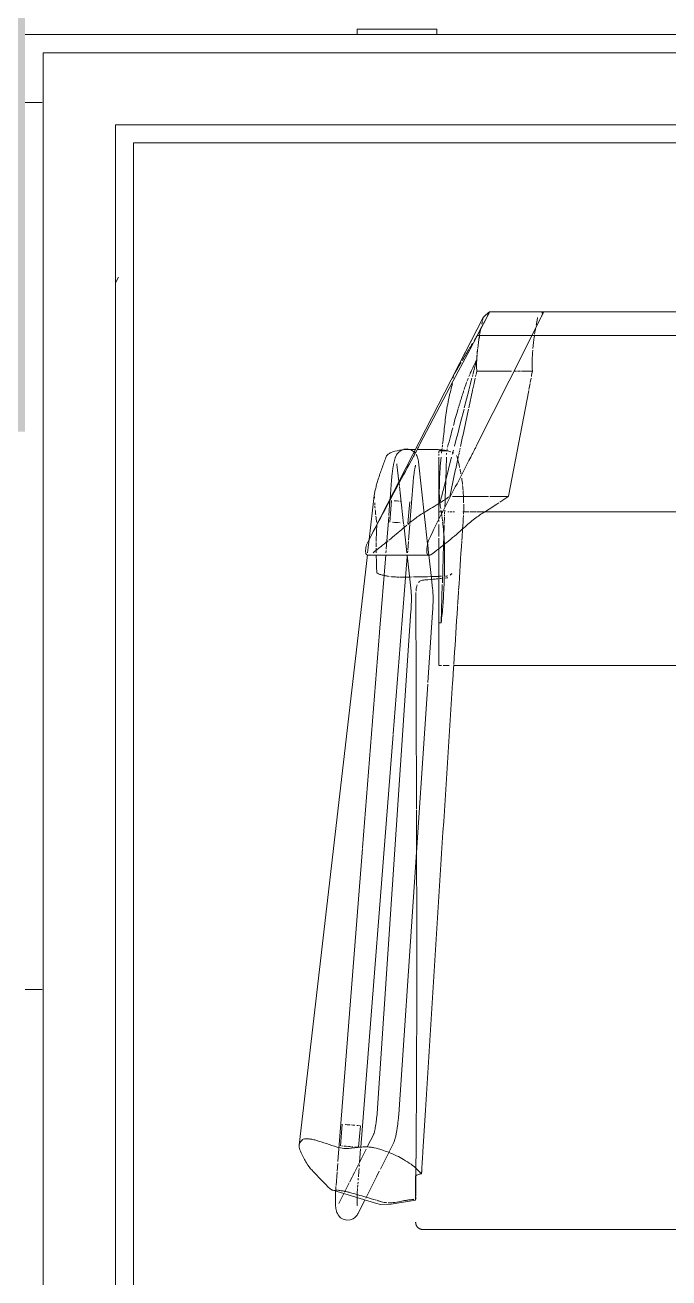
# Model space of a CAD drawing. Header units: inches. Extents: x 1076 to 2563, y 349 to 2134.
# Drawn here: x 2227.89 to 2250.18, y 842.51 to 885.91 of the extents above; entities that cross this region are included whole.
import ezdxf

# ---------------------------------------------------------------- set-up
doc = ezdxf.new("R2010")
doc.units = ezdxf.units.IN
doc.header["$MEASUREMENT"] = 0
for name, color, linetype, lineweight in [('A-WALL', 113, 'Continuous', 13), ('A-WALL-PATT', 111, 'Continuous', 13), ('E-ELEC-FIXT', 91, 'Continuous', 9), ('I-FURN', 30, 'Continuous', 9), ('I-WALL', 2, 'Continuous', 13)]:
    doc.layers.add(name, color=color, linetype=linetype, lineweight=lineweight)
pattern_1 = [(0, (0, 0), (30.72, 7.68), [1.267, -21.773, 1.267, -21.773, -122.88]), (0, (0, 0), (30.72, 7.68), [-46.08, 1.267, -44.813, 1.267, -21.773, -53.76]), (0, (0, 0), (30.72, 7.68), [-115.2, 1.267, -14.093, 1.267, -37.133]), (120, (11.52, 3.84), (-22.011075, 22.7643), [1.267, -21.773, 1.267, -21.773, -122.88]), (120, (11.52, 3.84), (-22.011075, 22.7643), [-46.08, 1.267, -44.813, 1.267, -21.773, -53.76]), (120, (11.52, 3.84), (-22.011075, 22.7643), [-115.2, 1.267, -14.093, 1.267, -37.133]), (240, (15.36, 19.2), (-8.708925, -30.4443), [1.267, -21.773, 1.267, -21.773, -122.88]), (240, (15.36, 19.2), (-8.708925, -30.4443), [-46.08, 1.267, -44.813, 1.267, -21.773, -53.76]), (240, (15.36, 19.2), (-8.708925, -30.4443), [-115.2, 1.267, -14.093, 1.267, -37.133])]

# ---------------------------------------------------------------- blocks, each defined once
blk = doc.blocks.new('HighTower_SelectRecliner - HighTower_SelectRecliner-V58-Level XX  POWER _ SIGNAL')
at = {"layer": 'I-FURN'}
for p, q in [((-12.283, 7.902), (-8.29, 15.686)), ((-8.29, 15.686), (-9.312, 13.691)), ((-8.287, 15.69), (-8.286, 15.69)), ((-8.287, 15.69), (-8.286, 15.69)), ((-8.286, 15.69), (-8.209, 15.766)), ((-8.286, 15.69), (-8.209, 15.766)), ((-8.286, 15.69), (-8.286, 15.69)), ((-8.209, 15.766), (-8.13, 15.842)), ((-8.209, 15.766), (-8.13, 15.842)), ((-8.072, 15.879), (-8.071, 15.879)), ((8.071, 15.879), (-8.071, 15.879)), ((-6.198, 15.879), (-8.071, 15.879)), ((-6.409, 15.69), (-6.41, 15.69)), ((-6.409, 15.691), (-6.409, 15.69)), ((-6.198, 15.879), (-6.199, 15.879)), ((8.496, 15.065), (-8.496, 15.065)), ((-8.507, 14.243), (-8.644, 13.713)), ((-8.677, 13.582), (-8.721, 13.411)), ((-8.648, 13.695), (-8.661, 13.645)), ((-8.563, 13.582), (-8.599, 13.412)), ((-8.539, 13.694), (-8.549, 13.645)), ((-8.511, 13.824), (-8.534, 13.716)), ((-7.313, 13.824), (-8.511, 13.824)), ((-7.132, 13.824), (-7.225, 13.824)), ((-6.995, 13.824), (-7.098, 13.824)), ((-6.586, 13.824), (-6.958, 13.824)), ((-6.632, 13.582), (-6.66, 13.431)), ((-6.611, 13.689), (-6.62, 13.645)), ((-6.586, 13.824), (-6.61, 13.697)), ((-8.786, 13.16), (-8.941, 12.555)), ((-8.723, 13.405), (-8.784, 13.168)), ((-8.654, 13.16), (-8.783, 12.56)), ((-8.601, 13.405), (-8.652, 13.17)), ((-6.712, 13.16), (-7.408, 9.498)), ((-6.665, 13.405), (-6.705, 13.195)), ((-8.794, 12.51), (-8.996, 11.575)), ((-9.196, 11.563), (-9.282, 11.232)), ((-8.998, 11.563), (-9.072, 11.22)), ((-10.908, 11.133), (-11.032, 11.122)), ((-10.908, 11.133), (-10.855, 11.12)), ((-9.818, 11.07), (-9.719, 11.07)), ((-9.818, 10.991), (-9.818, 11.049)), ((-9.818, 11.049), (-9.818, 10.991)), ((-9.818, 10.909), (-9.818, 10.957)), ((-9.818, 10.957), (-9.818, 10.909)), ((-9.715, 11.07), (-9.55, 11.07)), ((-9.554, 10.946), (-9.552, 10.991)), ((-9.343, 10.991), (-9.357, 10.938)), ((-9.319, 11.087), (-9.335, 11.025)), ((-9.139, 10.909), (-9.15, 10.861)), ((-9.121, 10.991), (-9.135, 10.928)), ((-9.101, 11.086), (-9.116, 11.014)), ((-9.084, 11.166), (-9.095, 11.113)), ((-11.356, 10.747), (-11.362, 10.726)), ((-11.272, 10.601), (-11.205, 10.003)), ((-10.631, 10.553), (-10.634, 10.543)), ((-10.625, 10.573), (-10.626, 10.571)), ((-10.559, 10.844), (-10.551, 10.818)), ((-10.536, 10.748), (-10.532, 10.726)), ((-10.21, 7.842), (-10.527, 10.684)), ((-9.818, 9.103), (-9.818, 10.847)), ((-9.818, 10.847), (-9.818, 9.103)), ((-9.488, 10.43), (-9.632, 9.87)), ((-9.595, 9.7), (-9.571, 10.43)), ((-9.571, 10.438), (-9.557, 10.847)), ((-9.381, 10.847), (-9.485, 10.441)), ((-9.242, 10.43), (-9.398, 9.708)), ((-9.153, 10.847), (-9.238, 10.45)), ((-11.46, 10.048), (-11.51, 9.409)), ((-10.825, 8.548), (-10.712, 9.989)), ((-10.678, 10.302), (-10.682, 10.277)), ((-10.675, 10.326), (-10.678, 10.302)), ((-11.199, 9.95), (-11.19, 9.866)), ((-11.186, 9.833), (-11.043, 8.544)), ((-9.677, 9.692), (-9.734, 9.472)), ((-9.632, 9.87), (-9.676, 9.697)), ((-9.602, 9.473), (-9.595, 9.692)), ((-9.401, 9.692), (-9.445, 9.489)), ((-12.059, 9.522), (-12.236, 7.993)), ((-11.514, 9.361), (-11.556, 8.828)), ((-11.458, 9.35), (-11.516, 8.602)), ((-11.458, 9.35), (-11.516, 8.602)), ((-11.29, 9.337), (-11.371, 9.343)), ((-11.291, 9.337), (-11.341, 9.341)), ((-11.209, 9.33), (-11.287, 9.336)), ((-11.209, 9.33), (-11.266, 9.335)), ((-11.12, 9.323), (-11.178, 9.328)), ((-11.12, 9.323), (-11.177, 9.328)), ((-10.86, 8.942), (-10.832, 9.301)), ((-10.86, 8.942), (-10.832, 9.301)), ((-9.734, 9.471), (-9.788, 9.264)), ((-9.614, 9.136), (-9.609, 9.264)), ((-9.609, 9.266), (-9.603, 9.471)), ((-9.296, 9.489), (-9.346, 9.489)), ((-9.192, 9.489), (-9.279, 9.489)), ((-8.098, 9.489), (-9.176, 9.489)), ((-7.41, 9.489), (-8.06, 9.489)), ((-11.559, 8.786), (-11.647, 7.663)), ((-10.891, 8.553), (-10.861, 8.936)), ((-10.891, 8.553), (-10.861, 8.936)), ((-9.818, 8.71), (-9.818, 9.099)), ((-9.818, 9.099), (-9.818, 8.959)), ((-9.818, 8.959), (-9.818, 8.71)), ((-9.818, 8.959), (-9.741, 8.959)), ((-9.741, 8.959), (-9.695, 8.959)), ((-9.633, 8.554), (-9.626, 8.767)), ((-9.624, 8.81), (-9.623, 8.858)), ((-9.622, 8.886), (-9.618, 9.012)), ((-9.506, 8.959), (-9.461, 8.959)), ((-9.43, 8.959), (-9.375, 8.959)), ((-9.341, 8.959), (-9.283, 8.959)), ((-8.991, 8.959), (-8.781, 8.959)), ((-8.963, 8.959), (-8.781, 8.959)), ((-8.754, 8.959), (-8.515, 8.959)), ((-8.754, 8.959), (-8.515, 8.959)), ((-8.499, 8.959), (-8.242, 8.959)), ((-8.499, 8.959), (-8.242, 8.959)), ((-8.23, 8.959), (8.23, 8.959)), ((-8.23, 8.959), (8.23, 8.959)), ((-11.43, 8.595), (-11.351, 8.589)), ((-11.4, 8.593), (-11.352, 8.589)), ((-11.346, 8.589), (-11.262, 8.582)), ((-11.325, 8.587), (-11.262, 8.582)), ((-11.252, 8.581), (-11.16, 8.574)), ((-11.244, 8.581), (-11.163, 8.574)), ((-11.039, 8.514), (-10.931, 7.541)), ((-10.871, 7.974), (-10.828, 8.514)), ((-9.818, 8.664), (-9.818, 8.618)), ((-9.818, 8.618), (-9.818, 8.664)), ((-9.818, 8.514), (-9.818, 8.097)), ((-9.818, 8.097), (-9.818, 8.514)), ((-9.648, 8.103), (-9.634, 8.503)), ((-12.246, 7.903), (-12.266, 7.727)), ((-12.236, 7.993), (-12.246, 7.907)), ((-10.897, 7.632), (-10.874, 7.932)), ((-10.199, 7.744), (-10.209, 7.838)), ((-9.818, 8.045), (-9.818, 7.685)), ((-9.818, 7.685), (-9.818, 8.045)), ((-9.657, 7.811), (-9.648, 8.103)), ((-12.297, 7.463), (-14.661, -12.986)), ((-12.268, 7.717), (-12.288, 7.541)), ((-12.271, 7.454), (-10.166, 7.454)), ((-11.663, 7.462), (-11.873, 4.79)), ((-11.651, 7.622), (-11.657, 7.541)), ((-11.398, 1.27), (-10.915, 7.404)), ((-10.921, 7.454), (-10.783, 6.21)), ((-10.905, 7.541), (-10.9, 7.599)), ((-10.188, 7.649), (-10.197, 7.727)), ((-10.167, 7.461), (-10.188, 7.644)), ((-10.077, 6.648), (-10.167, 7.461)), ((-9.818, 7.683), (-9.818, 5.121)), ((-9.818, 5.121), (-9.818, 7.683)), ((-9.701, 6.5), (-9.657, 7.811)), ((-10.037, 6.293), (-10.077, 6.647)), ((-10.774, 6.086), (-10.773, 6.06)), ((-9.746, 5.116), (-9.703, 6.438)), ((-10.788, 5.522), (-11.945, -11.699)), ((-10.203, 3.041), (-10.039, 5.471)), ((-11.874, 4.781), (-12.462, -2.686)), ((-9.818, 5.116), (-9.818, 3.63)), ((-9.818, 3.63), (-9.818, 5.116)), ((-9.746, 5.116), (-9.818, 5.116)), ((-9.807, 3.63), (-9.726, 3.63)), ((-9.67, 3.63), (-9.594, 3.63)), ((-9.583, 3.63), (-9.469, 3.63)), ((-9.317, 3.63), (9.317, 3.63)), ((-11.196, -11.75), (-10.206, 2.984)), ((-12.525, -13.05), (-11.4, 1.244)), ((-12.464, -2.708), (-13.317, -13.553)), ((-11.963, -11.93), (-11.96, -11.892)), ((-11.96, -11.892), (-11.956, -11.854)), ((-11.956, -11.854), (-11.953, -11.816)), ((-13.224, -13.007), (-13.165, -12.259)), ((-13.165, -12.259), (-13.224, -13.007)), ((-12.99, -12.273), (-13.065, -12.267)), ((-13.047, -12.268), (-12.991, -12.273)), ((-12.894, -12.28), (-12.98, -12.274)), ((-12.97, -12.274), (-12.894, -12.28)), ((-12.796, -12.288), (-12.845, -12.284)), ((-12.734, -12.293), (-12.788, -12.289)), ((-12.788, -12.289), (-12.734, -12.293)), ((-12.617, -12.302), (-12.666, -12.298)), ((-12.598, -13.056), (-12.54, -12.308)), ((-12.54, -12.308), (-12.598, -13.056)), ((-12.547, -12.308), (-12.596, -12.304)), ((-12.593, -12.304), (-12.546, -12.308)), ((-13.195, -13.009), (-13.131, -13.014)), ((-13.048, -13.021), (-13.1, -13.016)), ((-13.099, -13.016), (-13.047, -13.021)), ((-12.073, -12.601), (-12.298, -13.045)), ((-11.843, -13.81), (-11.404, -12.939)), ((-13.041, -13.021), (-12.953, -13.028)), ((-12.953, -13.028), (-13.029, -13.022)), ((-12.947, -13.028), (-12.876, -13.034)), ((-12.876, -13.034), (-12.945, -13.029)), ((-12.85, -13.036), (-12.797, -13.04)), ((-12.797, -13.04), (-12.85, -13.036)), ((-12.725, -13.046), (-12.676, -13.05)), ((-12.335, -13.119), (-12.723, -13.887)), ((-12.672, -13.05), (-12.606, -13.055)), ((-12.605, -13.055), (-12.652, -13.052)), ((-12.568, -13.589), (-12.53, -13.109)), ((-13.323, -13.622), (-13.343, -13.887)), ((-12.591, -13.887), (-12.583, -13.79)), ((-12.578, -13.722), (-12.573, -13.659)), ((-11.98, -14.08), (-11.883, -13.887)), ((-13.346, -13.919), (-13.382, -14.38)), ((-12.926, -14.289), (-13.09, -14.615)), ((-12.833, -14.105), (-12.907, -14.253)), ((-12.788, -14.017), (-12.826, -14.091)), ((-12.733, -13.907), (-12.786, -14.013)), ((-12.626, -14.333), (-12.62, -14.259)), ((-12.616, -14.199), (-12.61, -14.128)), ((-12.606, -14.079), (-12.592, -13.897)), ((-12.107, -14.332), (-11.981, -14.083)), ((-10.625, -14.047), (-10.625, -14.082)), ((-10.625, -14.082), (-10.625, -14.745)), ((-13.495, -14.541), (-12.01, -14.997)), ((-13.112, -14.658), (-13.288, -15.007)), ((-12.65, -14.691), (-12.649, -14.664)), ((-12.635, -14.449), (-12.629, -14.372)), ((-12.351, -14.816), (-12.109, -14.335)), ((-12.654, -14.864), (-12.654, -14.841)), ((-12.619, -15.346), (-12.384, -14.88)), ((-11.471, -15.032), (-10.625, -14.886)), ((-10.375, -15.905), (10.375, -15.905))]:
    blk.add_line(p, q, dxfattribs=at)
at = {"layer": 'I-FURN', "flags": 128}
for points in [[(-10.475, 11.299), (-9.898, 12.397), (-9.321, 13.495), (-8.744, 14.593), (-8.167, 15.692)], [(-8.496, 15.065), (-8.331, 15.378), (-8.167, 15.692)], [(-6.289, 15.692), (-6.84, 14.593), (-7.39, 13.495), (-7.94, 12.397), (-8.491, 11.299)], [(-8.072, 15.879), (-8.072, 15.879), (-8.071, 15.879)], [(-8.951, 12.516), (-9.07, 12.056), (-9.194, 11.571)], [(-11.194, 11.039), (-11.236, 10.997), (-11.264, 10.961), (-11.284, 10.93), (-11.299, 10.902), (-11.31, 10.878), (-11.32, 10.855), (-11.329, 10.833), (-11.336, 10.811), (-11.343, 10.79), (-11.35, 10.769), (-11.356, 10.747)], [(-11.076, 11.105), (-11.129, 11.084), (-11.186, 11.044)], [(-10.788, 11.103), (-10.698, 11.05), (-10.653, 11.007)], [(-10.606, 10.947), (-10.584, 10.907), (-10.569, 10.874), (-10.559, 10.844)], [(-11.362, 10.726), (-11.367, 10.704), (-11.372, 10.681), (-11.378, 10.658), (-11.383, 10.634), (-11.388, 10.61), (-11.392, 10.585), (-11.397, 10.559), (-11.402, 10.533), (-11.406, 10.506), (-11.41, 10.479), (-11.415, 10.451), (-11.419, 10.423), (-11.423, 10.394), (-11.427, 10.365), (-11.431, 10.336), (-11.434, 10.306), (-11.438, 10.275), (-11.441, 10.244), (-11.445, 10.214), (-11.448, 10.182), (-11.451, 10.151), (-11.454, 10.12), (-11.456, 10.088), (-11.459, 10.056), (-11.46, 10.048)], [(-11.275, 10.624), (-11.275, 10.623), (-11.274, 10.618), (-11.273, 10.612), (-11.272, 10.604), (-11.272, 10.601)], [(-10.634, 10.543), (-10.637, 10.532), (-10.64, 10.519), (-10.643, 10.504), (-10.647, 10.489), (-10.65, 10.472), (-10.654, 10.454), (-10.657, 10.435), (-10.661, 10.415), (-10.664, 10.394), (-10.668, 10.372), (-10.672, 10.349), (-10.675, 10.326)], [(-10.626, 10.571), (-10.627, 10.568), (-10.629, 10.561), (-10.631, 10.553)], [(-10.551, 10.818), (-10.545, 10.794), (-10.54, 10.771), (-10.536, 10.748)], [(-10.532, 10.726), (-10.529, 10.704), (-10.527, 10.684)], [(-10.703, 10.091), (-10.706, 10.064), (-10.708, 10.036), (-10.711, 10.007), (-10.712, 9.989)], [(-10.682, 10.277), (-10.685, 10.252), (-10.688, 10.226), (-10.691, 10.2), (-10.695, 10.173), (-10.697, 10.146), (-10.7, 10.119), (-10.703, 10.091)], [(-10.783, 6.21), (-10.781, 6.194), (-10.779, 6.176), (-10.778, 6.156), (-10.777, 6.134), (-10.775, 6.111), (-10.774, 6.086)], [(-10.037, 6.293), (-10.034, 6.265), (-10.032, 6.237), (-10.03, 6.208), (-10.028, 6.177), (-10.026, 6.146), (-10.025, 6.115), (-10.024, 6.082), (-10.023, 6.048), (-10.022, 6.014), (-10.022, 5.979), (-10.022, 5.943), (-10.022, 5.907), (-10.023, 5.869), (-10.023, 5.831), (-10.024, 5.793), (-10.025, 5.754), (-10.027, 5.714), (-10.028, 5.674), (-10.03, 5.634), (-10.032, 5.593), (-10.034, 5.552), (-10.037, 5.511), (-10.039, 5.471)], [(-10.773, 6.06), (-10.773, 6.033), (-10.772, 6.005), (-10.772, 5.975), (-10.772, 5.944), (-10.772, 5.913), (-10.772, 5.88), (-10.773, 5.847), (-10.774, 5.813), (-10.775, 5.778), (-10.776, 5.742), (-10.777, 5.706), (-10.779, 5.67), (-10.781, 5.633), (-10.783, 5.595), (-10.785, 5.558), (-10.788, 5.522)], [(-11.953, -11.816), (-11.95, -11.778), (-11.947, -11.74), (-11.945, -11.702), (-11.945, -11.699)], [(-12.075, -12.606), (-12.075, -12.604), (-12.073, -12.599), (-12.07, -12.591), (-12.067, -12.58), (-12.063, -12.567), (-12.059, -12.552), (-12.055, -12.535), (-12.05, -12.516), (-12.045, -12.495), (-12.041, -12.473), (-12.036, -12.449), (-12.031, -12.424), (-12.026, -12.398), (-12.021, -12.37), (-12.016, -12.341), (-12.011, -12.311), (-12.006, -12.28), (-12.002, -12.249), (-11.997, -12.216), (-11.992, -12.182), (-11.988, -12.148), (-11.983, -12.113), (-11.979, -12.077), (-11.975, -12.041), (-11.971, -12.004), (-11.967, -11.967), (-11.963, -11.93)], [(-11.404, -12.939), (-11.391, -12.912), (-11.38, -12.885), (-11.37, -12.86), (-11.361, -12.834), (-11.353, -12.809), (-11.345, -12.783), (-11.337, -12.756), (-11.33, -12.729), (-11.323, -12.701), (-11.316, -12.672), (-11.31, -12.643), (-11.303, -12.612), (-11.297, -12.581), (-11.291, -12.549), (-11.285, -12.516), (-11.279, -12.482), (-11.273, -12.447), (-11.268, -12.411), (-11.262, -12.375), (-11.257, -12.338), (-11.251, -12.301), (-11.246, -12.262), (-11.241, -12.223), (-11.237, -12.184), (-11.232, -12.144), (-11.227, -12.104), (-11.223, -12.063), (-11.219, -12.022), (-11.215, -11.981), (-11.211, -11.94), (-11.208, -11.898), (-11.204, -11.856), (-11.201, -11.815), (-11.198, -11.773), (-11.196, -11.75)], [(-10.289, -11.768), (-10.332, -12.484), (-10.375, -13.2)], [(-14.591, -13.243), (-14.612, -13.195), (-14.633, -13.147)], [(-13.01, -15.578), (-13.131, -15.549), (-13.221, -15.496), (-13.277, -15.44), (-13.312, -15.393), (-13.335, -15.353), (-13.349, -15.319), (-13.36, -15.29), (-13.368, -15.263), (-13.374, -15.239), (-13.379, -15.216), (-13.383, -15.194), (-13.387, -15.172), (-13.39, -15.15), (-13.392, -15.128), (-13.395, -15.105), (-13.397, -15.082), (-13.398, -15.059), (-13.4, -15.036), (-13.401, -15.011), (-13.402, -14.986), (-13.403, -14.961), (-13.403, -14.935), (-13.404, -14.909), (-13.404, -14.882), (-13.404, -14.854), (-13.404, -14.826), (-13.404, -14.797), (-13.403, -14.768), (-13.402, -14.739), (-13.402, -14.709), (-13.401, -14.679), (-13.399, -14.648), (-13.398, -14.617), (-13.396, -14.586)], [(-13.396, -14.586), (-13.395, -14.555), (-13.393, -14.524), (-13.391, -14.492), (-13.388, -14.46), (-13.386, -14.429), (-13.385, -14.42)], [(-12.654, -14.794), (-12.653, -14.769), (-12.652, -14.743), (-12.651, -14.717), (-12.65, -14.691)], [(-12.649, -14.664), (-12.648, -14.637), (-12.646, -14.609), (-12.645, -14.582), (-12.643, -14.554), (-12.641, -14.526), (-12.639, -14.498), (-12.638, -14.479)], [(-12.654, -14.841), (-12.654, -14.818), (-12.654, -14.794)], [(-12.643, -15.069), (-12.644, -15.068), (-12.644, -15.064), (-12.645, -15.058), (-12.646, -15.049), (-12.647, -15.039), (-12.649, -15.027), (-12.65, -15.014), (-12.651, -14.999), (-12.651, -14.983), (-12.652, -14.966), (-12.653, -14.947), (-12.653, -14.928), (-12.654, -14.908), (-12.654, -14.886), (-12.654, -14.864)], [(-11.471, -15.032), (-11.847, -15.035), (-12.01, -14.997)], [(-11.102, -14.919), (-11.224, -14.942), (-11.347, -14.965)], [(-13.01, -15.578), (-12.887, -15.568), (-12.79, -15.529), (-12.725, -15.484), (-12.683, -15.442), (-12.655, -15.406), (-12.635, -15.375), (-12.62, -15.348), (-12.619, -15.346)], [(-10.375, -15.905), (-10.385, -15.904), (-10.395, -15.904), (-10.405, -15.903), (-10.415, -15.901), (-10.425, -15.9), (-10.434, -15.897), (-10.444, -15.895), (-10.454, -15.892), (-10.463, -15.889), (-10.472, -15.885), (-10.481, -15.881), (-10.49, -15.876), (-10.499, -15.872), (-10.508, -15.866), (-10.516, -15.861), (-10.524, -15.855), (-10.532, -15.849), (-10.54, -15.843), (-10.547, -15.836), (-10.554, -15.829), (-10.561, -15.821), (-10.568, -15.814), (-10.574, -15.806), (-10.58, -15.798), (-10.585, -15.79), (-10.591, -15.781), (-10.595, -15.772), (-10.6, -15.764), (-10.604, -15.754), (-10.608, -15.745), (-10.611, -15.736), (-10.615, -15.726), (-10.617, -15.717), (-10.619, -15.707), (-10.621, -15.697), (-10.623, -15.687), (-10.624, -15.677), (-10.625, -15.667), (-10.625, -15.657), (-10.625, -15.655)]]:
    blk.add_lwpolyline(points, dxfattribs=at)
at = {"layer": 'I-FURN'}
for centre, major_axis, ratio, start_param, end_param in [((17.477, -24.547), (-32.349, 11.199), 0.214106, 6.196757, 6.204981), ((-12.343, -17.081), (14.348, 2.052), 0.277704, 1.55783, 1.568372), ((-20.214, -11.14), (-9.972, 3.083), 0.08256, 3.357899, 3.362887)]:
    blk.add_ellipse(centre, major_axis=major_axis, ratio=ratio, start_param=start_param, end_param=end_param, dxfattribs=at)
for points in [[(-8.307, 15.579), (-8.299, 15.621), (-8.294, 15.653), (-8.291, 15.673)], [(-8.307, 15.579), (-8.299, 15.621), (-8.294, 15.653), (-8.291, 15.673)], [(-8.291, 15.673), (-8.292, 15.676), (-8.292, 15.683), (-8.289, 15.688), (-8.287, 15.69)], [(-8.291, 15.673), (-8.292, 15.676), (-8.292, 15.679), (-8.291, 15.682)], [(-8.291, 15.682), (-8.29, 15.685), (-8.289, 15.688), (-8.287, 15.69)], [(-8.13, 15.842), (-8.117, 15.854), (-8.095, 15.873), (-8.079, 15.879), (-8.072, 15.879)], [(-8.13, 15.842), (-8.117, 15.854), (-8.095, 15.873), (-8.079, 15.879), (-8.072, 15.879)], [(-6.411, 15.687), (-6.412, 15.686), (-6.413, 15.684), (-6.413, 15.682)], [(-6.413, 15.682), (-6.413, 15.679), (-6.412, 15.676), (-6.41, 15.672)], [(-6.41, 15.69), (-6.41, 15.689), (-6.411, 15.688), (-6.411, 15.687)], [(-6.223, 15.87), (-6.233, 15.864), (-6.244, 15.854), (-6.257, 15.842)], [(-6.199, 15.879), (-6.206, 15.879), (-6.214, 15.876), (-6.223, 15.87)], [(-8.411, 15.074), (-8.395, 15.165), (-8.379, 15.244), (-8.364, 15.318)], [(-8.41, 15.074), (-8.394, 15.166), (-8.379, 15.245), (-8.363, 15.319)], [(-8.332, 15.462), (-8.325, 15.495), (-8.318, 15.526), (-8.313, 15.55)], [(-8.332, 15.461), (-8.325, 15.494), (-8.318, 15.526), (-8.313, 15.55)], [(-6.469, 15.327), (-6.481, 15.264), (-6.493, 15.197), (-6.506, 15.116)], [(-8.661, 14.791), (-8.698, 14.73), (-8.734, 14.669), (-8.771, 14.609)], [(-8.507, 15.046), (-8.54, 14.992), (-8.572, 14.939), (-8.604, 14.885)], [(-8.79, 14.576), (-8.867, 14.447), (-8.944, 14.318), (-9.02, 14.189)], [(-8.51, 14.243), (-8.507, 14.294), (-8.504, 14.345), (-8.5, 14.396)], [(-8.507, 14.243), (-8.505, 14.293), (-8.502, 14.344), (-8.498, 14.394)], [(-8.499, 14.419), (-8.494, 14.477), (-8.488, 14.535), (-8.481, 14.593)], [(-8.497, 14.419), (-8.492, 14.477), (-8.486, 14.535), (-8.48, 14.593)], [(-9.053, 14.134), (-9.139, 13.988), (-9.224, 13.842), (-9.309, 13.697)], [(-8.511, 13.824), (-8.514, 13.893), (-8.516, 14.033), (-8.513, 14.173), (-8.51, 14.243)], [(-9.327, 13.645), (-9.327, 13.636), (-9.328, 13.617), (-9.325, 13.594), (-9.323, 13.582)], [(-9.309, 13.697), (-9.311, 13.695), (-9.312, 13.693), (-9.312, 13.691)], [(-8.871, 13.41), (-8.865, 13.425), (-8.859, 13.44), (-8.854, 13.455)], [(-8.838, 13.495), (-8.827, 13.525), (-8.816, 13.554), (-8.804, 13.583)], [(-8.779, 13.645), (-8.772, 13.662), (-8.765, 13.679), (-8.758, 13.696)], [(-9.411, 13.16), (-9.463, 12.952), (-9.551, 12.535), (-9.606, 12.117), (-9.625, 11.908)], [(-9.353, 13.405), (-9.368, 13.334), (-9.387, 13.252), (-9.411, 13.16)], [(-8.947, 13.193), (-8.923, 13.264), (-8.898, 13.335), (-8.872, 13.405)], [(-9.421, 11.567), (-9.394, 11.667), (-9.368, 11.766), (-9.341, 11.866)], [(-9.519, 11.191), (-9.487, 11.315), (-9.455, 11.439), (-9.422, 11.563)], [(-11.91, 10.126), (-11.866, 10.254), (-11.777, 10.509), (-11.683, 10.764), (-11.635, 10.891)], [(-10.818, 11.121), (-10.753, 11.121), (-10.689, 11.121), (-10.624, 11.121)], [(-9.894, 11.113), (-9.832, 11.112), (-9.772, 11.108), (-9.715, 11.102)], [(-9.723, 11.044), (-9.725, 11.027), (-9.727, 11.009), (-9.729, 10.991)], [(-9.711, 11.147), (-9.714, 11.127), (-9.716, 11.107), (-9.718, 11.087)], [(-9.712, 11.102), (-9.653, 11.095), (-9.597, 11.086), (-9.544, 11.075)], [(-9.697, 11.26), (-9.7, 11.237), (-9.703, 11.215), (-9.705, 11.192)], [(-9.546, 11.087), (-9.541, 11.103), (-9.537, 11.12), (-9.533, 11.137)], [(-9.544, 11.075), (-9.494, 11.064), (-9.448, 11.051), (-9.407, 11.036)], [(-9.358, 11.017), (-9.34, 11.009), (-9.323, 11), (-9.307, 10.992)], [(-9.208, 10.91), (-9.198, 10.894), (-9.191, 10.878), (-9.188, 10.862)], [(-12.283, 7.904), (-12.112, 8.231), (-11.769, 8.884), (-11.247, 9.864), (-10.893, 10.519), (-10.715, 10.847)], [(-8.72, 10.847), (-8.879, 10.541), (-9.195, 9.93), (-9.66, 9.018), (-9.965, 8.411), (-10.116, 8.109)], [(-9.184, 10.847), (-9.156, 10.729), (-9.129, 10.611), (-9.104, 10.493)], [(-9.09, 10.43), (-9.079, 10.377), (-9.068, 10.324), (-9.058, 10.271)], [(-11.997, 9.817), (-11.985, 9.868), (-11.957, 9.972), (-11.926, 10.075), (-11.91, 10.126)], [(-9.029, 10.126), (-9.019, 10.05), (-9.01, 9.974), (-9.002, 9.898)], [(-12.057, 9.538), (-12.052, 9.584), (-12.036, 9.677), (-12.012, 9.77), (-11.997, 9.817)], [(-9.806, 9.692), (-9.807, 9.616), (-9.804, 9.468), (-9.794, 9.331), (-9.788, 9.264)], [(-8.998, 9.863), (-8.993, 9.816), (-8.989, 9.769), (-8.985, 9.722)], [(-8.983, 9.692), (-8.979, 9.641), (-8.975, 9.59), (-8.973, 9.539)], [(-12.053, 9.431), (-12.054, 9.453), (-12.055, 9.474), (-12.056, 9.496)], [(-12.039, 9.199), (-12.041, 9.22), (-12.042, 9.241), (-12.043, 9.263)], [(-12.03, 9.086), (-12.032, 9.11), (-12.034, 9.135), (-12.036, 9.16)], [(-9.791, 9.264), (-9.874, 9.212), (-10.044, 9.106), (-10.219, 9.002), (-10.308, 8.949)], [(-9.788, 9.264), (-9.778, 9.197), (-9.769, 9.133), (-9.759, 9.071)], [(-8.973, 9.539), (-8.972, 9.519), (-8.971, 9.5), (-8.97, 9.48)], [(-8.969, 9.47), (-8.966, 9.404), (-8.965, 9.338), (-8.964, 9.272)], [(-8.962, 9.226), (-8.961, 9.171), (-8.961, 9.116), (-8.962, 9.062)], [(-7.711, 9.286), (-7.617, 9.347), (-7.526, 9.409), (-7.436, 9.471)], [(-12.006, 8.848), (-12.013, 8.907), (-12.019, 8.966), (-12.025, 9.025)], [(-11.971, 8.591), (-11.982, 8.663), (-11.992, 8.734), (-12.002, 8.805)], [(-9.75, 9.011), (-9.743, 8.969), (-9.736, 8.928), (-9.729, 8.888)], [(-9.724, 8.861), (-9.722, 8.845), (-9.72, 8.829), (-9.718, 8.813)], [(-9.715, 8.794), (-9.708, 8.745), (-9.702, 8.696), (-9.696, 8.647)], [(-8.971, 8.828), (-8.981, 8.673), (-8.991, 8.518), (-9.001, 8.363)], [(-8.963, 8.959), (-8.965, 8.929), (-8.967, 8.899), (-8.969, 8.87)], [(-8.961, 9.053), (-8.962, 9.022), (-8.962, 8.99), (-8.963, 8.959)], [(-8.961, 8.397), (-8.83, 8.515), (-8.58, 8.725), (-8.353, 8.884), (-8.245, 8.949)], [(-11.99, 7.932), (-11.987, 8.121), (-11.98, 8.31), (-11.971, 8.5)], [(-11.045, 8.397), (-11.209, 8.255), (-11.378, 8.114), (-11.551, 7.973)], [(-10.926, 8.499), (-10.965, 8.466), (-11.005, 8.432), (-11.045, 8.397)], [(-10.031, 7.513), (-9.842, 7.659), (-9.474, 7.952), (-9.129, 8.248), (-8.961, 8.397)], [(-9.691, 8.608), (-9.682, 8.54), (-9.675, 8.473), (-9.668, 8.406)], [(-9.001, 8.363), (-9.01, 8.236), (-9.018, 8.108), (-9.026, 7.98)], [(-12.355, 7.541), (-12.362, 7.602), (-12.357, 7.724), (-12.314, 7.844), (-12.283, 7.904)], [(-11.991, 7.741), (-11.991, 7.791), (-11.991, 7.842), (-11.989, 7.893)], [(-11.576, 7.953), (-11.661, 7.884), (-11.748, 7.816), (-11.836, 7.748)], [(-10.215, 7.827), (-10.235, 7.732), (-10.243, 7.637), (-10.238, 7.541)], [(-10.117, 8.107), (-10.162, 8.014), (-10.201, 7.921), (-10.215, 7.827)], [(-10.116, 8.109), (-10.116, 8.108), (-10.116, 8.107), (-10.117, 8.107)], [(-9.028, 7.953), (-9.065, 7.384), (-9.102, 6.815), (-9.138, 6.246)], [(-12.333, 7.486), (-12.339, 7.493), (-12.348, 7.509), (-12.353, 7.53), (-12.355, 7.541)], [(-12.285, 7.455), (-12.304, 7.458), (-12.32, 7.468), (-12.333, 7.486)], [(-12.271, 7.454), (-12.276, 7.454), (-12.281, 7.454), (-12.285, 7.455)], [(-12.218, 7.465), (-12.235, 7.459), (-12.251, 7.453), (-12.266, 7.452)], [(-11.84, 7.743), (-11.926, 7.676), (-12.013, 7.608), (-12.101, 7.541)], [(-11.991, 7.541), (-11.991, 7.592), (-11.992, 7.642), (-11.991, 7.693)], [(-11.967, 6.837), (-11.979, 7.043), (-11.986, 7.25), (-11.989, 7.458)], [(-10.238, 7.541), (-10.236, 7.513), (-10.223, 7.47), (-10.174, 7.447), (-10.127, 7.458), (-10.1, 7.47)], [(-10.1, 7.47), (-10.089, 7.475), (-10.066, 7.487), (-10.043, 7.504), (-10.031, 7.513)], [(-10.746, 6.7), (-10.886, 6.698), (-11.026, 6.697), (-11.167, 6.697)], [(-10.375, 6.591), (-10.354, 6.593), (-10.333, 6.594), (-10.312, 6.596)], [(-10.298, 6.597), (-10.179, 6.607), (-10.061, 6.617), (-9.942, 6.628)], [(-9.911, 6.631), (-9.893, 6.633), (-9.875, 6.634), (-9.857, 6.636)], [(-9.818, 6.64), (-9.79, 6.642), (-9.763, 6.645), (-9.736, 6.647)], [(-9.73, 6.725), (-9.759, 6.724), (-9.788, 6.723), (-9.816, 6.722)], [(-9.6, 6.66), (-9.57, 6.663), (-9.541, 6.666), (-9.511, 6.669)], [(-9.508, 6.734), (-9.535, 6.732), (-9.562, 6.731), (-9.589, 6.73)], [(-9.431, 6.763), (-9.412, 6.783), (-9.393, 6.799), (-9.373, 6.814)], [(-9.372, 6.817), (-9.39, 6.805), (-9.408, 6.793), (-9.426, 6.782)], [(-10.617, 6.075), (-10.617, 6.106), (-10.617, 6.135), (-10.615, 6.164)], [(-9.652, 6.223), (-9.657, 6.118), (-9.666, 5.931), (-9.675, 5.786), (-9.68, 5.725)], [(-10.609, 3.121), (-10.612, 4.106), (-10.615, 5.091), (-10.617, 6.075)], [(-9.68, 5.725), (-9.688, 5.623), (-9.707, 5.42), (-9.732, 5.217), (-9.746, 5.116)], [(-9.172, 5.717), (-9.179, 5.618), (-9.185, 5.519), (-9.192, 5.42)], [(-9.158, 5.941), (-9.163, 5.871), (-9.167, 5.801), (-9.172, 5.73)], [(-9.192, 5.412), (-9.23, 4.831), (-9.267, 4.25), (-9.305, 3.669)], [(-10.608, 2.547), (-10.608, 2.737), (-10.609, 2.926), (-10.609, 3.115)], [(-10.607, 2.229), (-10.607, 2.335), (-10.607, 2.441), (-10.608, 2.547)], [(-10.604, 1.303), (-10.605, 1.611), (-10.606, 1.919), (-10.607, 2.227)], [(-14.633, -13.147), (-14.659, -13.084), (-14.677, -12.971), (-14.627, -12.881), (-14.585, -12.841)], [(-14.083, -12.811), (-13.96, -12.85), (-13.712, -12.929), (-13.463, -13.01), (-13.339, -13.051)], [(-14.213, -13.854), (-14.28, -13.785), (-14.41, -13.613), (-14.532, -13.377), (-14.591, -13.243)], [(-13.339, -13.051), (-13.266, -13.075), (-13.112, -13.107), (-12.955, -13.103), (-12.878, -13.092)], [(-12.727, -13.071), (-12.662, -13.061), (-12.535, -13.048), (-12.351, -13.04), (-12.186, -13.047), (-12.098, -13.062), (-12.059, -13.072)], [(-12.059, -13.072), (-11.967, -13.095), (-11.793, -13.145), (-11.639, -13.2), (-11.566, -13.23)], [(-11.566, -13.23), (-11.467, -13.267), (-11.282, -13.346), (-11.121, -13.432), (-11.047, -13.476)], [(-10.375, -13.2), (-10.382, -13.318), (-10.396, -13.552), (-10.41, -13.787), (-10.416, -13.905)], [(-13.639, -14.447), (-13.735, -14.348), (-13.927, -14.15), (-14.118, -13.953), (-14.213, -13.854)], [(-11.047, -13.476), (-10.949, -13.535), (-10.774, -13.648), (-10.645, -13.753), (-10.591, -13.803)], [(-10.618, -14.037), (-10.617, -13.96), (-10.617, -13.884), (-10.616, -13.807)], [(-10.591, -13.803), (-10.563, -13.833), (-10.509, -13.892), (-10.456, -13.943), (-10.43, -13.968)], [(-10.598, -14.024), (-10.607, -14.029), (-10.62, -14.037), (-10.625, -14.044), (-10.625, -14.047)], [(-10.621, -14.627), (-10.62, -14.461), (-10.619, -14.295), (-10.618, -14.129)], [(-10.618, -14.129), (-10.618, -14.099), (-10.618, -14.068), (-10.618, -14.037)], [(-10.567, -14.012), (-10.579, -14.016), (-10.589, -14.02), (-10.598, -14.024)], [(-10.42, -13.975), (-10.439, -13.978), (-10.476, -13.986), (-10.526, -13.998), (-10.554, -14.007), (-10.567, -14.012)], [(-10.416, -13.905), (-10.417, -13.916), (-10.418, -13.94), (-10.42, -13.963), (-10.42, -13.975)], [(-13.51, -14.537), (-13.554, -14.52), (-13.597, -14.49), (-13.639, -14.447)], [(-13.495, -14.541), (-13.5, -14.54), (-13.505, -14.539), (-13.51, -14.537)], [(-13.374, -14.546), (-13.414, -14.555), (-13.453, -14.554), (-13.491, -14.543)], [(-13.338, -14.543), (-13.355, -14.543), (-13.367, -14.544), (-13.374, -14.546)], [(-10.625, -14.752), (-10.625, -14.795), (-10.625, -14.86), (-10.625, -14.884), (-10.625, -14.885)], [(-10.621, -14.735), (-10.621, -14.699), (-10.621, -14.663), (-10.621, -14.627)], [(-11.843, -14.932), (-11.882, -14.92), (-11.921, -14.909), (-11.96, -14.897)], [(-11.81, -14.942), (-11.821, -14.938), (-11.832, -14.935), (-11.843, -14.932)], [(-11.617, -14.978), (-11.683, -14.972), (-11.747, -14.96), (-11.81, -14.942)], [(-11.347, -14.965), (-11.423, -14.979), (-11.502, -14.984), (-11.58, -14.98)], [(-10.625, -14.859), (-10.625, -14.859), (-10.625, -14.858), (-10.624, -14.857)], [(-10.625, -14.885), (-10.625, -14.887), (-10.625, -14.878), (-10.625, -14.859)], [(-10.624, -14.857), (-10.623, -14.856), (-10.621, -14.855), (-10.619, -14.854)], [(-10.619, -14.854), (-10.62, -14.828), (-10.621, -14.801), (-10.621, -14.775)]]:
    blk.add_open_spline(points, degree=3, dxfattribs=at)
for points, knots in [([(-8.167, 15.692), (-8.156, 15.711), (-8.143, 15.736), (-8.129, 15.764), (-8.119, 15.783), (-8.109, 15.802), (-8.1, 15.82), (-8.09, 15.84), (-8.08, 15.86), (-8.072, 15.876), (-8.071, 15.879), (-8.071, 15.879)], [-1, -1, -1, -1, -0.785714, -0.732143, -0.678571, -0.571429, -0.5, -0.428571, -0.285714, -0.142857, 0, 0, 0, 0]), ([(-8.167, 15.692), (-8.156, 15.711), (-8.143, 15.736), (-8.129, 15.764), (-8.119, 15.783), (-8.109, 15.802), (-8.1, 15.82), (-8.09, 15.84), (-8.08, 15.86), (-8.072, 15.876), (-8.071, 15.879), (-8.071, 15.879)], [-1, -1, -1, -1, -0.785714, -0.732143, -0.678571, -0.571429, -0.5, -0.428571, -0.285714, -0.142857, 0, 0, 0, 0]), ([(-6.41, 15.672), (-6.412, 15.647), (-6.421, 15.581), (-6.442, 15.473), (-6.451, 15.426)], [0, 0, 0, 0, 0.25, 0.4021487, 0.4021487, 0.4021487, 0.4021487]), ([(-6.198, 15.879), (-6.198, 15.879), (-6.199, 15.876), (-6.207, 15.86), (-6.218, 15.836), (-6.23, 15.81), (-6.242, 15.788), (-6.254, 15.763), (-6.269, 15.731), (-6.283, 15.705), (-6.289, 15.692)], [-1, -1, -1, -1, -0.857143, -0.714286, -0.571429, -0.428571, -0.357143, -0.285714, -0.142857, 0, 0, 0, 0]), ([(-8.478, 14.619), (-8.46, 14.763), (-8.437, 14.919), (-8.415, 15.051), (-8.412, 15.071)], [0.0131576, 0.0131576, 0.0131576, 0.0131576, 0.25, 0.2936141, 0.2936141, 0.2936141, 0.2936141]), ([(-8.476, 14.619), (-8.458, 14.763), (-8.436, 14.919), (-8.414, 15.051), (-8.411, 15.071)], [0.0131801, 0.0131801, 0.0131801, 0.0131801, 0.25, 0.2935557, 0.2935557, 0.2935557, 0.2935557]), ([(-6.512, 15.072), (-6.515, 15.051), (-6.535, 14.915), (-6.553, 14.757), (-6.568, 14.61)], [0.7057407, 0.7057407, 0.7057407, 0.7057407, 0.75, 0.9914873, 0.9914873, 0.9914873, 0.9914873]), ([(-6.574, 14.552), (-6.584, 14.438), (-6.597, 14.195), (-6.593, 13.952), (-6.586, 13.824)], [0.0547584, 0.0547584, 0.0547584, 0.0547584, 0.5, 1, 1, 1, 1]), ([(-8.751, 13.712), (-8.731, 13.758), (-8.655, 13.935), (-8.572, 14.112), (-8.507, 14.243)], [0.8310972, 0.8310972, 0.8310972, 0.8310972, 0.875, 1, 1, 1, 1]), ([(-9.312, 13.691), (-9.316, 13.684), (-9.322, 13.669), (-9.326, 13.653), (-9.327, 13.645)], [0.1077434, 0.1077434, 0.1077434, 0.1077434, 0.5, 1, 1, 1, 1]), ([(-9.148, 12.548), (-9.137, 12.586), (-9.086, 12.756), (-9.025, 12.96), (-8.969, 13.126), (-8.958, 13.16)], [0.4644952, 0.4644952, 0.4644952, 0.4644952, 0.5, 0.625, 0.6569557, 0.6569557, 0.6569557, 0.6569557]), ([(-9.319, 11.945), (-9.29, 12.051), (-9.237, 12.244), (-9.181, 12.436), (-9.156, 12.522)], [0.2747658, 0.2747658, 0.2747658, 0.2747658, 0.375, 0.4563936, 0.4563936, 0.4563936, 0.4563936]), ([(-9.625, 11.908), (-9.635, 11.802), (-9.655, 11.61), (-9.681, 11.394), (-9.691, 11.304)], [0, 0, 0, 0, 0.5, 0.8323923, 0.8323923, 0.8323923, 0.8323923]), ([(-10.715, 10.847), (-10.705, 10.864), (-10.683, 10.906), (-10.646, 10.975), (-10.613, 11.037), (-10.578, 11.103), (-10.532, 11.19), (-10.494, 11.263), (-10.475, 11.299)], [-1, -1, -1, -1, -0.8, -0.6, -0.5, -0.4, -0.2, 0, 0, 0, 0]), ([(-8.491, 11.299), (-8.509, 11.263), (-8.545, 11.19), (-8.59, 11.102), (-8.623, 11.037), (-8.654, 10.975), (-8.689, 10.906), (-8.711, 10.864), (-8.72, 10.847)], [-1, -1, -1, -1, -0.8, -0.6, -0.5, -0.4, -0.2, 0, 0, 0, 0]), ([(-11.635, 10.891), (-11.622, 10.913), (-11.583, 10.954), (-11.449, 11.029), (-11.249, 11.086), (-11.008, 11.116), (-10.883, 11.121), (-10.818, 11.121)], [0, 0, 0, 0, 0.166667, 0.333333, 0.666667, 0.833333, 1, 1, 1, 1]), ([(-10.569, 11.121), (-10.498, 11.12), (-10.273, 11.119), (-10.048, 11.116), (-9.894, 11.113)], [0.2692597, 0.2692597, 0.2692597, 0.2692597, 0.5, 1, 1, 1, 1]), ([(-9.744, 10.847), (-9.758, 10.708), (-9.79, 10.324), (-9.804, 9.938), (-9.806, 9.692)], [0.2167789, 0.2167789, 0.2167789, 0.2167789, 0.5, 1, 1, 1, 1]), ([(-9.472, 9.471), (-9.52, 9.439), (-9.623, 9.371), (-9.73, 9.303), (-9.787, 9.267)], [-0.9208687, -0.9208687, -0.9208687, -0.9208687, -0.5, -0.0103461, -0.0103461, -0.0103461, -0.0103461]), ([(-8.245, 8.949), (-8.097, 9.039), (-7.93, 9.144), (-7.768, 9.249), (-7.744, 9.264)], [-1, -1, -1, -1, -0.5, -0.4148178, -0.4148178, -0.4148178, -0.4148178]), ([(-10.308, 8.949), (-10.418, 8.884), (-10.609, 8.755), (-10.815, 8.591), (-10.897, 8.523)], [-1, -1, -1, -1, -0.5, -0.1860113, -0.1860113, -0.1860113, -0.1860113]), ([(-9.667, 8.395), (-9.653, 8.257), (-9.639, 8.068), (-9.63, 7.88), (-9.628, 7.83)], [0.1762255, 0.1762255, 0.1762255, 0.1762255, 0.3333333, 0.3903181, 0.3903181, 0.3903181, 0.3903181]), ([(-9.629, 7.83), (-9.62, 7.587), (-9.622, 7.053), (-9.636, 6.516), (-9.652, 6.223)], [0.3903181, 0.3903181, 0.3903181, 0.3903181, 0.6666667, 1, 1, 1, 1]), ([(-11.785, 6.767), (-11.802, 6.771), (-11.837, 6.782), (-11.892, 6.801), (-11.926, 6.816), (-11.945, 6.826)], [0.7025825, 0.7025825, 0.7025825, 0.7025825, 0.775, 0.85, 0.9585391, 0.9585391, 0.9585391, 0.9585391]), ([(-11.542, 6.719), (-11.585, 6.725), (-11.648, 6.735), (-11.722, 6.751), (-11.755, 6.759), (-11.77, 6.763)], [0.4, 0.4, 0.4, 0.4, 0.55, 0.625, 0.682414, 0.682414, 0.682414, 0.682414]), ([(-11.179, 6.697), (-11.242, 6.697), (-11.345, 6.7), (-11.447, 6.708), (-11.488, 6.713)], [0, 0, 0, 0, 0.2, 0.3381002, 0.3381002, 0.3381002, 0.3381002]), ([(-9.84, 6.721), (-10.006, 6.715), (-10.292, 6.707), (-10.581, 6.703), (-10.703, 6.702)], [0.200728, 0.200728, 0.200728, 0.200728, 0.5, 0.716879, 0.716879, 0.716879, 0.716879]), ([(-10.525, 6.503), (-10.52, 6.509), (-10.511, 6.52), (-10.489, 6.542), (-10.453, 6.571), (-10.416, 6.582), (-10.393, 6.587)], [0.7142857, 0.7142857, 0.7142857, 0.7142857, 0.75, 0.7857143, 0.8571429, 0.9712067, 0.9712067, 0.9712067, 0.9712067]), ([(-10.613, 6.203), (-10.612, 6.22), (-10.608, 6.265), (-10.597, 6.341), (-10.58, 6.398), (-10.568, 6.425)], [0.2062586, 0.2062586, 0.2062586, 0.2062586, 0.2857143, 0.4285714, 0.5714286, 0.5714286, 0.5714286, 0.5714286]), ([(-9.14, 6.223), (-9.145, 6.148), (-9.151, 6.056), (-9.156, 5.965), (-9.157, 5.949)], [0.1320113, 0.1320113, 0.1320113, 0.1320113, 0.14285714, 0.14522271, 0.14522271, 0.14522271, 0.14522271]), ([(-9.307, 3.63), (-9.32, 3.432), (-9.46, 1.261), (-9.664, -1.898), (-9.916, -5.846), (-10.104, -8.807), (-10.227, -10.781), (-10.289, -11.768)], [0.2571046, 0.2571046, 0.2571046, 0.2571046, 0.2857143, 0.5714286, 0.7142857, 0.8571429, 1, 1, 1, 1]), ([(-10.596, -1.334), (-10.598, -0.838), (-10.6, 0.042), (-10.603, 0.921), (-10.604, 1.303)], [0.642353, 0.642353, 0.642353, 0.642353, 0.7142857, 0.7696765, 0.7696765, 0.7696765, 0.7696765]), ([(-10.616, -13.783), (-10.611, -13.081), (-10.596, -11.395), (-10.588, -8.72), (-10.587, -5.762), (-10.591, -3.31), (-10.595, -1.844), (-10.596, -1.364)], [0.0408455, 0.0408455, 0.0408455, 0.0408455, 0.1428571, 0.2857143, 0.4285714, 0.5714286, 0.6409189, 0.6409189, 0.6409189, 0.6409189]), ([(-14.544, -12.792), (-14.531, -12.778), (-14.501, -12.767), (-14.446, -12.761), (-14.404, -12.76), (-14.351, -12.762), (-14.284, -12.77), (-14.201, -12.783), (-14.133, -12.798), (-14.083, -12.811)], [-1, -1, -1, -1, -0.7, -0.625, -0.55, -0.4, -0.3, -0.2, 0, 0, 0, 0]), ([(-12.899, -14.623), (-12.938, -14.613), (-12.994, -14.599), (-13.062, -14.584), (-13.112, -14.574), (-13.15, -14.567), (-13.178, -14.562), (-13.219, -14.556), (-13.272, -14.548), (-13.308, -14.545), (-13.323, -14.544)], [-1, -1, -1, -1, -0.85, -0.775, -0.7, -0.625, -0.5875, -0.55, -0.4, -0.2543913, -0.2543913, -0.2543913, -0.2543913]), ([(-11.983, -14.891), (-12.107, -14.855), (-12.412, -14.765), (-12.717, -14.676), (-12.899, -14.623)], [-0.8411165, -0.8411165, -0.8411165, -0.8411165, -0.5, 0, 0, 0, 0]), ([(-10.685, -14.859), (-10.698, -14.86), (-10.752, -14.865), (-10.852, -14.878), (-10.985, -14.898), (-11.062, -14.912), (-11.102, -14.919)], [-0.8, -0.8, -0.8, -0.8, -0.7, -0.4, -0.2, 0, 0, 0, 0])]:
    blk.add_open_spline(points, degree=3, knots=knots, dxfattribs=at)
blk = doc.blocks.new('PS - Power Device _Wall Base_ - Duplex-V67-Level XX  POWER _ SIGNAL')
at = {"layer": 'E-ELEC-FIXT'}
for p, q in [((2239.393, 885.763), (2242.143, 885.763)), ((2239.393, 885.763), (2239.393, 885.575)), ((2242.143, 885.575), (2242.143, 885.763))]:
    blk.add_line(p, q, dxfattribs=at)

msp = doc.modelspace()

# ---------------------------------------------------------------- hatches: boundary and pattern name
at = {"layer": 'A-WALL-PATT'}
msp.add_hatch(color=250, dxfattribs=at).paths.add_polyline_path([(2204.371, 871.825), (2227.893, 871.825), (2227.893, 904.667), (2227.268, 904.667), (2227.268, 872.45), (2204.518, 872.45), (2204.518, 907.2), (2226.479, 907.2), (2226.479, 907.825), (2203.893, 907.825), (2203.893, 874.167), (2204.371, 874.167), (2204.371, 872.337)], flags=0)
at = {"layer": 'A-WALL-PATT', "lineweight": 9}
h = msp.add_hatch(dxfattribs=at)
h.set_pattern_fill('FP_1', color=256, style=0, pattern_type=2)
h.set_pattern_definition(pattern_1)
h.paths.add_polyline_path([(2537.657, 884.95), (2537.657, 885.575), (2427.884, 885.575), (2427.884, 884.95), (2537.424, 884.95)], flags=0)
h.paths.add_polyline_path([(2381.754, 884.95), (2389.384, 884.95), (2389.384, 885.575), (2381.754, 885.575)], flags=0)
h.paths.add_polyline_path([(2276.946, 884.95), (2343.254, 884.95), (2343.254, 885.575), (2227.893, 885.575), (2227.914, 884.95), (2264.695, 884.95)], flags=0)
h = msp.add_hatch(dxfattribs=at)
h.set_pattern_fill('FP_1', color=256, style=0, pattern_type=2)
h.set_pattern_definition(pattern_1)
h.paths.add_polyline_path([(2228.518, 728.05), (2228.518, 884.95), (2227.893, 884.95), (2227.893, 728.05), (2227.944, 728.05)], flags=0)
h = msp.add_hatch(dxfattribs=at)
h.set_pattern_fill('FP_1', color=256, style=0, pattern_type=2)
h.set_pattern_definition(pattern_1)
h.paths.add_polyline_path([(2485.206, 881.825), (2537.657, 881.825), (2537.657, 882.45), (2427.884, 882.45), (2427.884, 881.825), (2472.955, 881.825)], flags=0)
h.paths.add_polyline_path([(2387.879, 881.825), (2389.384, 881.825), (2389.384, 882.45), (2387.254, 882.45), (2387.254, 881.825)], flags=0)
h.paths.add_polyline_path([(2384.129, 881.825), (2384.754, 881.825), (2384.754, 882.45), (2381.754, 882.45), (2381.754, 881.825)], flags=0)
h.paths.add_polyline_path([(2313.698, 881.825), (2343.254, 881.825), (2343.254, 882.45), (2231.018, 882.45), (2231.018, 881.825), (2301.447, 881.825)], flags=0)
h = msp.add_hatch(dxfattribs=at)
h.set_pattern_fill('FP_1', color=256, style=0, pattern_type=2)
h.set_pattern_definition(pattern_1)
h.paths.add_polyline_path([(2231.643, 728.05), (2231.643, 881.825), (2231.018, 881.825), (2231.018, 728.05)], flags=0)

# ---------------------------------------------------------------- linework, layer by layer
at = {"layer": 'A-WALL'}
for p, q in [((2228.518, 884.95), (2343.254, 884.95)), ((2228.518, 727.425), (2228.518, 884.95)), ((2231.018, 882.45), (2343.254, 882.45)), ((2231.018, 727.425), (2231.018, 882.45))]:
    msp.add_line(p, q, dxfattribs=at)
at = {"layer": 'I-WALL'}
for p, q in [((2343.254, 885.575), (2227.893, 885.575)), ((2231.643, 881.825), (2343.254, 881.825)), ((2231.643, 728.05), (2231.643, 881.825))]:
    msp.add_line(p, q, dxfattribs=at)

# ---------------------------------------------------------------- block references
at = {"layer": 'E-ELEC-FIXT'}
msp.add_blockref('PS - Power Device _Wall Base_ - Duplex-V67-Level XX  POWER _ SIGNAL', (0, 0), dxfattribs=at)
at = {"layer": 'I-FURN'}
msp.add_blockref('HighTower_SelectRecliner - HighTower_SelectRecliner-V58-Level XX  POWER _ SIGNAL', (2252.038, 860.089), dxfattribs=at)

doc.saveas('drawing.dxf')
